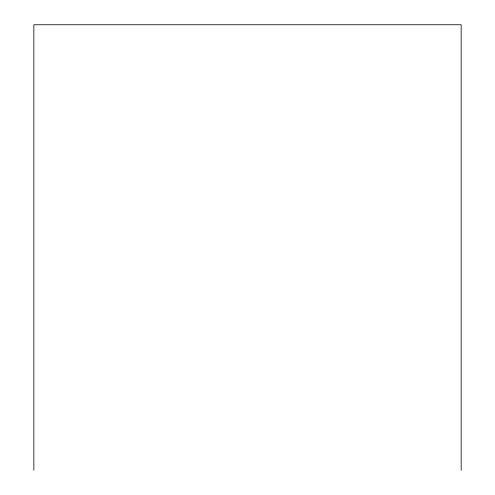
<?xml version="1.0" encoding="UTF-8"?>
<svg xmlns="http://www.w3.org/2000/svg" width="495" height="495" viewBox="0 0 495 495"><rect width="100%" height="100%" fill="white"/><g stroke="black" fill="none" stroke-linecap="round" stroke-linejoin="round"><path stroke-width="0.74" d="M461.161 470.25L461.161 24.75L33.839 24.75L33.839 470.25"/></g></svg>
